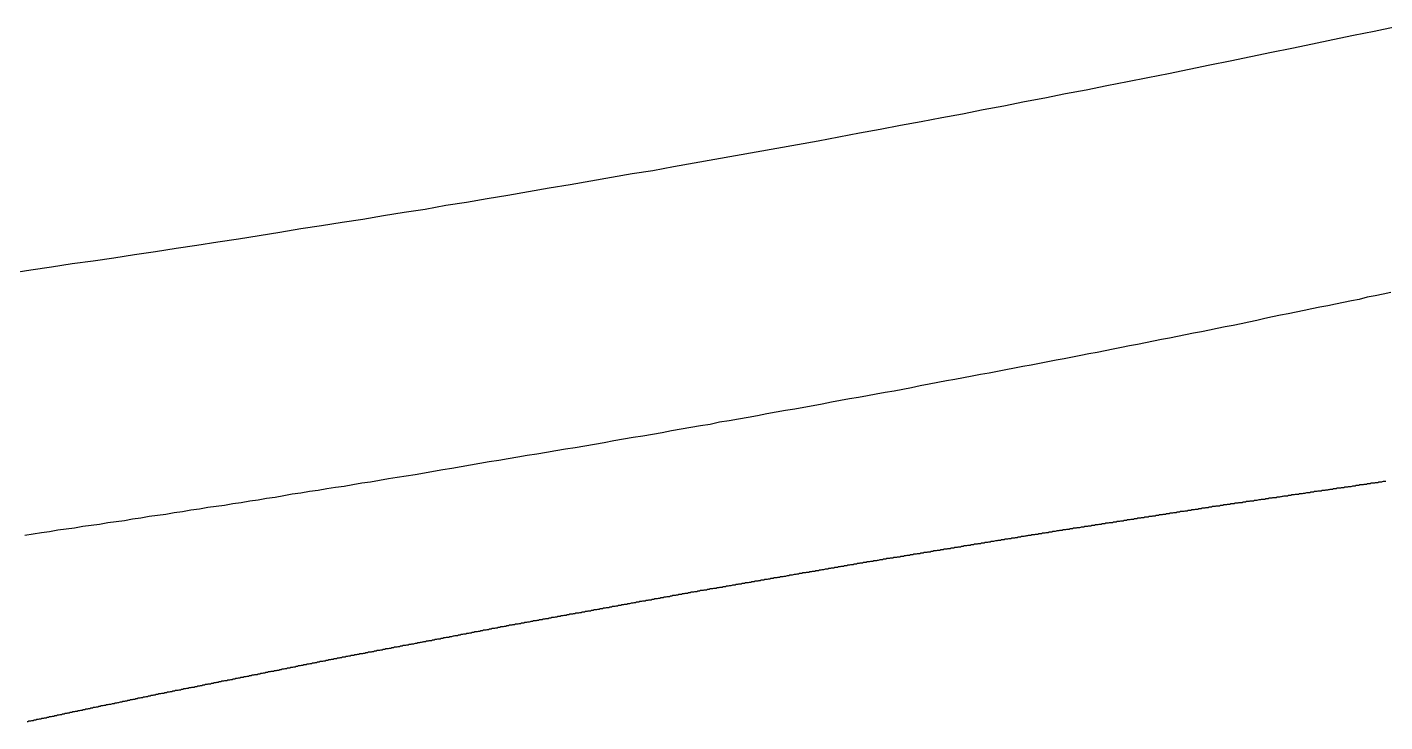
# Model space of a CAD drawing. Header units: millimetres. Extents: x 41 to 1041, y 1148 to 1248.
# Drawn here: x 117.04 to 142.67, y 1194.18 to 1207.3 of the extents above; entities that cross this region are included whole.
import ezdxf

# ---------------------------------------------------------------- set-up
doc = ezdxf.new("R2010")
doc.units = ezdxf.units.MM

msp = doc.modelspace()

# ---------------------------------------------------------------- linework, layer by layer
at = {"color": 3}
for points in [[(142.855, 1207.296, 0), (142.468, 1207.216, 0), (142.08, 1207.136, 0), (141.692, 1207.056, 0), (141.304, 1206.976, 0), (140.917, 1206.896, 0), (140.529, 1206.816, 0), (140.141, 1206.736, 0), (139.752, 1206.656, 0), (139.364, 1206.576, 0), (138.976, 1206.496, 0), (138.587, 1206.416, 0), (138.199, 1206.336, 0), (137.81, 1206.266, 0), (137.422, 1206.186, 0), (137.033, 1206.106, 0), (136.644, 1206.036, 0), (136.255, 1205.956, 0), (135.866, 1205.886, 0), (135.477, 1205.806, 0), (135.088, 1205.736, 0), (134.698, 1205.656, 0), (134.309, 1205.586, 0), (133.92, 1205.506, 0), (133.53, 1205.436, 0), (133.141, 1205.366, 0), (132.751, 1205.296, 0), (132.361, 1205.216, 0), (131.971, 1205.146, 0), (131.582, 1205.076, 0), (131.192, 1205.006, 0), (130.802, 1204.936, 0), (130.411, 1204.866, 0), (130.021, 1204.796, 0), (129.631, 1204.726, 0), (129.241, 1204.656, 0), (128.85, 1204.586, 0), (128.46, 1204.526, 0), (128.069, 1204.456, 0), (127.679, 1204.386, 0), (127.288, 1204.316, 0), (126.897, 1204.256, 0), (126.506, 1204.186, 0), (126.115, 1204.116, 0), (125.724, 1204.056, 0), (125.333, 1203.986, 0), (124.942, 1203.926, 0), (124.551, 1203.856, 0), (124.16, 1203.796, 0), (123.769, 1203.736, 0), (123.377, 1203.666, 0), (122.986, 1203.606, 0), (122.594, 1203.546, 0), (122.203, 1203.486, 0), (121.811, 1203.416, 0), (121.42, 1203.356, 0), (121.028, 1203.296, 0), (120.636, 1203.236, 0), (120.244, 1203.176, 0), (119.852, 1203.116, 0), (119.46, 1203.056, 0), (119.068, 1202.996, 0), (118.676, 1202.936, 0), (118.284, 1202.876, 0), (117.892, 1202.826, 0), (117.5, 1202.766, 0), (117.107, 1202.706, 0), (116.715, 1202.646, 0)], [(142.786, 1202.286, 0), (142.637, 1202.256, 0), (142.487, 1202.226, 0), (142.338, 1202.196, 0), (142.189, 1202.156, 0), (142.04, 1202.126, 0), (141.891, 1202.096, 0), (141.742, 1202.066, 0), (141.593, 1202.036, 0), (141.444, 1202.006, 0), (141.295, 1201.976, 0), (141.147, 1201.946, 0), (140.998, 1201.916, 0), (140.849, 1201.886, 0), (140.7, 1201.856, 0), (140.552, 1201.826, 0), (140.403, 1201.796, 0), (140.254, 1201.756, 0), (140.105, 1201.726, 0), (139.956, 1201.696, 0), (139.807, 1201.666, 0), (139.657, 1201.636, 0), (139.508, 1201.606, 0), (139.358, 1201.576, 0), (139.208, 1201.546, 0), (139.058, 1201.516, 0), (138.908, 1201.486, 0), (138.758, 1201.456, 0), (138.607, 1201.426, 0), (138.456, 1201.396, 0), (138.305, 1201.366, 0), (138.153, 1201.336, 0), (138.001, 1201.306, 0), (137.849, 1201.276, 0), (137.697, 1201.246, 0), (137.544, 1201.216, 0), (137.391, 1201.186, 0), (137.237, 1201.156, 0), (137.083, 1201.126, 0), (136.929, 1201.096, 0), (136.774, 1201.066, 0), (136.619, 1201.036, 0), (136.463, 1201.006, 0), (136.307, 1200.976, 0), (136.15, 1200.946, 0), (135.993, 1200.916, 0), (135.835, 1200.886, 0), (135.677, 1200.856, 0), (135.518, 1200.826, 0), (135.359, 1200.796, 0), (135.199, 1200.766, 0), (135.039, 1200.736, 0), (134.878, 1200.706, 0), (134.717, 1200.676, 0), (134.555, 1200.646, 0), (134.393, 1200.616, 0), (134.229, 1200.586, 0), (134.066, 1200.556, 0), (133.901, 1200.526, 0), (133.736, 1200.486, 0), (133.571, 1200.456, 0), (133.405, 1200.426, 0), (133.238, 1200.396, 0), (133.07, 1200.366, 0), (132.902, 1200.336, 0), (132.733, 1200.306, 0), (132.563, 1200.276, 0), (132.393, 1200.246, 0), (132.222, 1200.216, 0), (132.05, 1200.176, 0), (131.878, 1200.146, 0), (131.704, 1200.116, 0), (131.53, 1200.086, 0), (131.356, 1200.056, 0), (131.18, 1200.026, 0), (131.004, 1199.996, 0), (130.827, 1199.956, 0), (130.649, 1199.926, 0), (130.471, 1199.896, 0), (130.292, 1199.866, 0), (130.112, 1199.836, 0), (129.932, 1199.796, 0), (129.751, 1199.766, 0), (129.57, 1199.736, 0), (129.389, 1199.706, 0), (129.207, 1199.676, 0), (129.026, 1199.636, 0), (128.843, 1199.606, 0), (128.661, 1199.576, 0), (128.479, 1199.546, 0), (128.296, 1199.516, 0), (128.114, 1199.486, 0), (127.932, 1199.446, 0), (127.749, 1199.416, 0), (127.567, 1199.386, 0), (127.385, 1199.356, 0), (127.203, 1199.326, 0), (127.022, 1199.296, 0), (126.841, 1199.266, 0), (126.66, 1199.236, 0), (126.48, 1199.206, 0), (126.3, 1199.176, 0), (126.12, 1199.146, 0), (125.942, 1199.116, 0), (125.764, 1199.086, 0), (125.586, 1199.056, 0), (125.409, 1199.026, 0), (125.234, 1198.996, 0), (125.058, 1198.966, 0), (124.884, 1198.936, 0), (124.711, 1198.906, 0), (124.539, 1198.876, 0), (124.367, 1198.846, 0), (124.196, 1198.816, 0), (124.027, 1198.796, 0), (123.858, 1198.766, 0), (123.689, 1198.736, 0), (123.522, 1198.706, 0), (123.355, 1198.686, 0), (123.189, 1198.656, 0), (123.024, 1198.626, 0), (122.859, 1198.606, 0), (122.695, 1198.576, 0), (122.531, 1198.546, 0), (122.368, 1198.526, 0), (122.206, 1198.496, 0), (122.044, 1198.476, 0), (121.883, 1198.446, 0), (121.722, 1198.416, 0), (121.561, 1198.396, 0), (121.401, 1198.366, 0), (121.241, 1198.346, 0), (121.082, 1198.316, 0), (120.923, 1198.296, 0), (120.764, 1198.266, 0), (120.606, 1198.246, 0), (120.448, 1198.226, 0), (120.29, 1198.196, 0), (120.132, 1198.176, 0), (119.974, 1198.146, 0), (119.817, 1198.126, 0), (119.66, 1198.096, 0), (119.503, 1198.076, 0), (119.345, 1198.056, 0), (119.188, 1198.026, 0), (119.031, 1198.006, 0), (118.874, 1197.976, 0), (118.717, 1197.956, 0), (118.56, 1197.936, 0), (118.404, 1197.906, 0), (118.247, 1197.886, 0), (118.09, 1197.866, 0), (117.933, 1197.836, 0), (117.776, 1197.816, 0), (117.62, 1197.796, 0), (117.463, 1197.766, 0), (117.307, 1197.746, 0), (117.151, 1197.726, 0), (116.994, 1197.696, 0)], [(142.687, 1198.715, 0), (142.67, 1198.715, 0), (142.654, 1198.715, 0), (142.638, 1198.715, 0), (142.621, 1198.714, 0), (142.605, 1198.704, 0), (142.588, 1198.704, 0), (142.572, 1198.704, 0), (142.555, 1198.704, 0), (142.539, 1198.694, 0), (142.522, 1198.694, 0), (142.506, 1198.694, 0), (142.49, 1198.694, 0), (142.473, 1198.683, 0), (142.457, 1198.683, 0), (142.44, 1198.683, 0), (142.424, 1198.683, 0), (142.407, 1198.683, 0), (142.392, 1198.673, 0), (142.375, 1198.673, 0), (142.359, 1198.673, 0), (142.343, 1198.673, 0), (142.326, 1198.662, 0), (142.31, 1198.662, 0), (142.293, 1198.662, 0), (142.277, 1198.662, 0), (142.26, 1198.652, 0), (142.244, 1198.652, 0), (142.227, 1198.652, 0), (142.211, 1198.652, 0), (142.195, 1198.652, 0), (142.178, 1198.641, 0), (142.162, 1198.641, 0), (142.145, 1198.641, 0), (142.129, 1198.641, 0), (142.112, 1198.631, 0), (142.096, 1198.631, 0), (142.079, 1198.631, 0), (142.063, 1198.631, 0), (142.047, 1198.621, 0), (142.03, 1198.62, 0), (142.014, 1198.62, 0), (141.997, 1198.62, 0), (141.981, 1198.62, 0), (141.964, 1198.61, 0), (141.948, 1198.61, 0), (141.931, 1198.61, 0), (141.915, 1198.61, 0), (141.899, 1198.6, 0), (141.882, 1198.599, 0), (141.866, 1198.599, 0), (141.849, 1198.599, 0), (141.833, 1198.589, 0), (141.816, 1198.589, 0), (141.8, 1198.589, 0), (141.783, 1198.589, 0), (141.767, 1198.589, 0), (141.751, 1198.579, 0), (141.734, 1198.578, 0), (141.718, 1198.578, 0), (141.701, 1198.578, 0), (141.685, 1198.568, 0), (141.668, 1198.568, 0), (141.652, 1198.568, 0), (141.635, 1198.568, 0), (141.619, 1198.558, 0), (141.603, 1198.558, 0), (141.586, 1198.557, 0), (141.57, 1198.557, 0), (141.553, 1198.557, 0), (141.537, 1198.547, 0), (141.52, 1198.547, 0), (141.504, 1198.547, 0), (141.487, 1198.547, 0), (141.471, 1198.537, 0), (141.455, 1198.537, 0), (141.438, 1198.536, 0), (141.422, 1198.536, 0), (141.405, 1198.536, 0), (141.389, 1198.526, 0), (141.372, 1198.526, 0), (141.356, 1198.526, 0), (141.339, 1198.526, 0), (141.324, 1198.516, 0), (141.308, 1198.516, 0), (141.291, 1198.515, 0), (141.275, 1198.515, 0), (141.258, 1198.505, 0), (141.242, 1198.505, 0), (141.225, 1198.505, 0), (141.209, 1198.505, 0), (141.192, 1198.505, 0), (141.176, 1198.495, 0), (141.16, 1198.494, 0), (141.143, 1198.494, 0), (141.127, 1198.494, 0), (141.11, 1198.484, 0), (141.094, 1198.484, 0), (141.077, 1198.484, 0), (141.061, 1198.484, 0), (141.044, 1198.474, 0), (141.028, 1198.474, 0), (141.012, 1198.473, 0), (140.995, 1198.473, 0), (140.979, 1198.473, 0), (140.962, 1198.463, 0), (140.946, 1198.463, 0), (140.929, 1198.463, 0), (140.913, 1198.463, 0), (140.896, 1198.453, 0), (140.88, 1198.453, 0), (140.864, 1198.452, 0), (140.847, 1198.452, 0), (140.831, 1198.442, 0), (140.814, 1198.442, 0), (140.798, 1198.442, 0), (140.781, 1198.442, 0), (140.765, 1198.442, 0), (140.748, 1198.432, 0), (140.732, 1198.432, 0), (140.716, 1198.431, 0), (140.699, 1198.431, 0), (140.683, 1198.421, 0), (140.666, 1198.421, 0), (140.65, 1198.421, 0), (140.633, 1198.421, 0), (140.617, 1198.411, 0), (140.6, 1198.411, 0), (140.584, 1198.411, 0), (140.568, 1198.41, 0), (140.551, 1198.41, 0), (140.535, 1198.4, 0), (140.518, 1198.4, 0), (140.502, 1198.4, 0), (140.485, 1198.4, 0), (140.469, 1198.39, 0), (140.452, 1198.39, 0), (140.436, 1198.39, 0), (140.42, 1198.389, 0), (140.403, 1198.379, 0), (140.387, 1198.379, 0), (140.37, 1198.379, 0), (140.354, 1198.379, 0), (140.337, 1198.379, 0), (140.322, 1198.369, 0), (140.305, 1198.369, 0), (140.289, 1198.369, 0), (140.273, 1198.368, 0), (140.256, 1198.358, 0), (140.24, 1198.358, 0), (140.223, 1198.358, 0), (140.207, 1198.358, 0), (140.19, 1198.348, 0), (140.174, 1198.348, 0), (140.157, 1198.348, 0), (140.141, 1198.348, 0), (140.125, 1198.347, 0), (140.108, 1198.337, 0), (140.092, 1198.337, 0), (140.075, 1198.337, 0), (140.059, 1198.337, 0), (140.042, 1198.327, 0), (140.026, 1198.327, 0), (140.009, 1198.327, 0), (139.993, 1198.327, 0), (139.977, 1198.316, 0), (139.96, 1198.316, 0), (139.944, 1198.316, 0), (139.927, 1198.316, 0), (139.911, 1198.316, 0), (139.894, 1198.306, 0), (139.878, 1198.306, 0), (139.861, 1198.306, 0), (139.845, 1198.306, 0), (139.829, 1198.295, 0), (139.812, 1198.295, 0), (139.796, 1198.295, 0), (139.779, 1198.295, 0), (139.763, 1198.295, 0), (139.746, 1198.285, 0), (139.73, 1198.285, 0), (139.713, 1198.285, 0), (139.697, 1198.285, 0), (139.681, 1198.274, 0), (139.664, 1198.274, 0), (139.648, 1198.274, 0), (139.631, 1198.274, 0), (139.615, 1198.264, 0), (139.598, 1198.264, 0), (139.582, 1198.264, 0), (139.565, 1198.264, 0), (139.549, 1198.253, 0), (139.533, 1198.253, 0), (139.516, 1198.253, 0), (139.5, 1198.253, 0), (139.483, 1198.253, 0), (139.467, 1198.243, 0), (139.451, 1198.243, 0), (139.434, 1198.243, 0), (139.418, 1198.243, 0), (139.401, 1198.232, 0), (139.385, 1198.232, 0), (139.368, 1198.232, 0), (139.352, 1198.232, 0), (139.337, 1198.222, 0), (139.32, 1198.222, 0), (139.304, 1198.222, 0), (139.287, 1198.222, 0), (139.271, 1198.212, 0), (139.254, 1198.211, 0), (139.238, 1198.211, 0), (139.222, 1198.211, 0), (139.205, 1198.201, 0), (139.189, 1198.201, 0), (139.172, 1198.201, 0), (139.156, 1198.201, 0), (139.139, 1198.191, 0), (139.123, 1198.191, 0), (139.107, 1198.19, 0), (139.09, 1198.19, 0), (139.074, 1198.18, 0), (139.057, 1198.18, 0), (139.041, 1198.18, 0), (139.024, 1198.18, 0), (139.008, 1198.17, 0), (138.992, 1198.17, 0), (138.975, 1198.17, 0), (138.959, 1198.169, 0), (138.942, 1198.159, 0), (138.926, 1198.159, 0), (138.91, 1198.159, 0), (138.893, 1198.159, 0), (138.877, 1198.149, 0), (138.86, 1198.149, 0), (138.844, 1198.149, 0), (138.827, 1198.149, 0), (138.811, 1198.148, 0), (138.795, 1198.138, 0), (138.778, 1198.138, 0), (138.762, 1198.138, 0), (138.745, 1198.138, 0), (138.729, 1198.128, 0), (138.712, 1198.128, 0), (138.696, 1198.128, 0), (138.68, 1198.128, 0), (138.663, 1198.117, 0), (138.647, 1198.117, 0), (138.63, 1198.117, 0), (138.614, 1198.117, 0), (138.597, 1198.107, 0), (138.581, 1198.107, 0), (138.565, 1198.107, 0), (138.548, 1198.107, 0), (138.532, 1198.097, 0), (138.515, 1198.096, 0), (138.499, 1198.096, 0), (138.482, 1198.096, 0), (138.466, 1198.086, 0), (138.45, 1198.086, 0), (138.433, 1198.086, 0), (138.417, 1198.086, 0), (138.4, 1198.076, 0), (138.384, 1198.076, 0), (138.368, 1198.075, 0), (138.351, 1198.075, 0), (138.336, 1198.065, 0), (138.319, 1198.065, 0), (138.303, 1198.065, 0), (138.286, 1198.065, 0), (138.27, 1198.055, 0), (138.254, 1198.055, 0), (138.237, 1198.055, 0), (138.221, 1198.054, 0), (138.204, 1198.044, 0), (138.188, 1198.044, 0), (138.171, 1198.044, 0), (138.155, 1198.044, 0), (138.139, 1198.044, 0), (138.122, 1198.034, 0), (138.106, 1198.034, 0), (138.089, 1198.034, 0), (138.073, 1198.033, 0), (138.056, 1198.023, 0), (138.04, 1198.023, 0), (138.024, 1198.023, 0), (138.007, 1198.023, 0), (137.991, 1198.013, 0), (137.974, 1198.013, 0), (137.958, 1198.013, 0), (137.941, 1198.012, 0), (137.925, 1198.002, 0), (137.909, 1198.002, 0), (137.892, 1198.002, 0), (137.876, 1198.002, 0), (137.859, 1197.992, 0), (137.843, 1197.992, 0), (137.827, 1197.992, 0), (137.81, 1197.992, 0), (137.794, 1197.981, 0), (137.777, 1197.981, 0), (137.761, 1197.981, 0), (137.744, 1197.981, 0), (137.728, 1197.971, 0), (137.712, 1197.971, 0), (137.695, 1197.971, 0), (137.679, 1197.971, 0), (137.662, 1197.961, 0), (137.646, 1197.96, 0), (137.629, 1197.96, 0), (137.613, 1197.96, 0), (137.597, 1197.95, 0), (137.58, 1197.95, 0), (137.564, 1197.95, 0), (137.547, 1197.95, 0), (137.531, 1197.94, 0), (137.514, 1197.94, 0), (137.498, 1197.939, 0), (137.482, 1197.939, 0), (137.465, 1197.939, 0), (137.449, 1197.929, 0), (137.432, 1197.929, 0), (137.416, 1197.929, 0), (137.399, 1197.929, 0), (137.384, 1197.919, 0), (137.368, 1197.919, 0), (137.351, 1197.918, 0), (137.335, 1197.918, 0), (137.318, 1197.908, 0), (137.302, 1197.908, 0), (137.286, 1197.908, 0), (137.269, 1197.908, 0), (137.253, 1197.898, 0), (137.236, 1197.898, 0), (137.22, 1197.898, 0), (137.203, 1197.897, 0), (137.187, 1197.887, 0), (137.171, 1197.887, 0), (137.154, 1197.887, 0), (137.138, 1197.887, 0), (137.121, 1197.877, 0), (137.105, 1197.877, 0), (137.088, 1197.877, 0), (137.072, 1197.877, 0), (137.056, 1197.866, 0), (137.039, 1197.866, 0), (137.023, 1197.866, 0), (137.006, 1197.866, 0), (136.99, 1197.856, 0), (136.973, 1197.856, 0), (136.957, 1197.856, 0), (136.941, 1197.856, 0), (136.924, 1197.846, 0), (136.908, 1197.845, 0), (136.891, 1197.845, 0), (136.875, 1197.845, 0), (136.858, 1197.845, 0), (136.842, 1197.835, 0), (136.826, 1197.835, 0), (136.809, 1197.835, 0), (136.793, 1197.835, 0), (136.776, 1197.825, 0), (136.76, 1197.824, 0), (136.744, 1197.824, 0), (136.727, 1197.824, 0), (136.711, 1197.814, 0), (136.694, 1197.814, 0), (136.678, 1197.814, 0), (136.661, 1197.814, 0), (136.645, 1197.804, 0), (136.629, 1197.804, 0), (136.612, 1197.803, 0), (136.596, 1197.803, 0), (136.579, 1197.793, 0), (136.563, 1197.793, 0), (136.546, 1197.793, 0), (136.53, 1197.793, 0), (136.514, 1197.783, 0), (136.497, 1197.783, 0), (136.481, 1197.783, 0), (136.464, 1197.782, 0), (136.449, 1197.772, 0), (136.432, 1197.772, 0), (136.416, 1197.772, 0), (136.4, 1197.772, 0), (136.383, 1197.762, 0), (136.367, 1197.762, 0), (136.35, 1197.762, 0), (136.334, 1197.762, 0), (136.317, 1197.751, 0), (136.301, 1197.751, 0), (136.285, 1197.751, 0), (136.268, 1197.751, 0), (136.252, 1197.741, 0), (136.235, 1197.741, 0), (136.219, 1197.741, 0), (136.203, 1197.741, 0), (136.186, 1197.731, 0), (136.17, 1197.73, 0), (136.153, 1197.73, 0), (136.137, 1197.73, 0), (136.121, 1197.72, 0), (136.104, 1197.72, 0), (136.088, 1197.72, 0), (136.071, 1197.72, 0), (136.055, 1197.71, 0), (136.039, 1197.709, 0), (136.022, 1197.709, 0), (136.006, 1197.709, 0), (135.989, 1197.699, 0), (135.973, 1197.699, 0), (135.956, 1197.699, 0), (135.94, 1197.699, 0), (135.924, 1197.689, 0), (135.907, 1197.689, 0), (135.891, 1197.688, 0), (135.874, 1197.688, 0), (135.858, 1197.678, 0), (135.842, 1197.678, 0), (135.825, 1197.678, 0), (135.809, 1197.678, 0), (135.792, 1197.668, 0), (135.776, 1197.668, 0), (135.76, 1197.668, 0), (135.743, 1197.667, 0), (135.727, 1197.657, 0), (135.71, 1197.657, 0), (135.694, 1197.657, 0), (135.678, 1197.647, 0), (135.661, 1197.647, 0), (135.645, 1197.647, 0), (135.628, 1197.647, 0), (135.612, 1197.637, 0), (135.596, 1197.636, 0), (135.579, 1197.636, 0), (135.563, 1197.636, 0), (135.546, 1197.626, 0), (135.53, 1197.626, 0), (135.514, 1197.626, 0), (135.497, 1197.626, 0), (135.482, 1197.616, 0), (135.465, 1197.616, 0), (135.449, 1197.615, 0), (135.433, 1197.615, 0), (135.416, 1197.605, 0), (135.4, 1197.605, 0), (135.383, 1197.605, 0), (135.367, 1197.605, 0), (135.351, 1197.595, 0), (135.334, 1197.595, 0), (135.318, 1197.595, 0), (135.301, 1197.594, 0), (135.285, 1197.584, 0), (135.269, 1197.584, 0), (135.252, 1197.584, 0), (135.236, 1197.584, 0), (135.219, 1197.574, 0), (135.203, 1197.574, 0), (135.187, 1197.574, 0), (135.17, 1197.564, 0), (135.154, 1197.563, 0), (135.137, 1197.563, 0), (135.121, 1197.563, 0), (135.105, 1197.553, 0), (135.088, 1197.553, 0), (135.072, 1197.553, 0), (135.055, 1197.553, 0), (135.039, 1197.543, 0), (135.023, 1197.543, 0), (135.006, 1197.542, 0), (134.99, 1197.542, 0), (134.973, 1197.532, 0), (134.957, 1197.532, 0), (134.941, 1197.532, 0), (134.924, 1197.532, 0), (134.908, 1197.522, 0), (134.891, 1197.522, 0), (134.875, 1197.522, 0), (134.858, 1197.521, 0), (134.842, 1197.511, 0), (134.826, 1197.511, 0), (134.809, 1197.511, 0), (134.793, 1197.511, 0), (134.776, 1197.501, 0), (134.76, 1197.501, 0), (134.744, 1197.501, 0), (134.727, 1197.501, 0), (134.711, 1197.49, 0), (134.694, 1197.49, 0), (134.678, 1197.49, 0), (134.662, 1197.48, 0), (134.645, 1197.48, 0), (134.629, 1197.48, 0), (134.612, 1197.48, 0), (134.597, 1197.47, 0), (134.581, 1197.47, 0), (134.564, 1197.469, 0), (134.548, 1197.469, 0), (134.531, 1197.459, 0), (134.515, 1197.459, 0), (134.499, 1197.459, 0), (134.482, 1197.459, 0), (134.466, 1197.449, 0), (134.449, 1197.449, 0), (134.433, 1197.449, 0), (134.417, 1197.448, 0), (134.4, 1197.438, 0), (134.384, 1197.438, 0), (134.367, 1197.438, 0), (134.351, 1197.438, 0), (134.335, 1197.428, 0), (134.318, 1197.428, 0), (134.302, 1197.428, 0), (134.285, 1197.428, 0), (134.269, 1197.417, 0), (134.253, 1197.417, 0), (134.236, 1197.417, 0), (134.22, 1197.417, 0), (134.203, 1197.407, 0), (134.187, 1197.407, 0), (134.171, 1197.407, 0), (134.154, 1197.407, 0), (134.138, 1197.397, 0), (134.121, 1197.396, 0), (134.105, 1197.396, 0), (134.089, 1197.386, 0), (134.072, 1197.386, 0), (134.056, 1197.386, 0), (134.039, 1197.386, 0), (134.023, 1197.376, 0), (134.007, 1197.376, 0), (133.99, 1197.375, 0), (133.974, 1197.375, 0), (133.957, 1197.365, 0), (133.941, 1197.365, 0), (133.925, 1197.365, 0), (133.908, 1197.365, 0), (133.892, 1197.355, 0), (133.875, 1197.355, 0), (133.859, 1197.355, 0), (133.843, 1197.354, 0), (133.826, 1197.344, 0), (133.81, 1197.344, 0), (133.793, 1197.344, 0), (133.777, 1197.344, 0), (133.76, 1197.334, 0), (133.744, 1197.334, 0), (133.728, 1197.334, 0), (133.711, 1197.334, 0), (133.696, 1197.323, 0), (133.679, 1197.323, 0), (133.663, 1197.323, 0), (133.647, 1197.323, 0), (133.63, 1197.313, 0), (133.614, 1197.313, 0), (133.597, 1197.313, 0), (133.581, 1197.303, 0), (133.565, 1197.303, 0), (133.548, 1197.302, 0), (133.532, 1197.302, 0), (133.515, 1197.292, 0), (133.499, 1197.292, 0), (133.483, 1197.292, 0), (133.466, 1197.292, 0), (133.45, 1197.282, 0), (133.433, 1197.282, 0), (133.417, 1197.282, 0), (133.401, 1197.281, 0), (133.384, 1197.271, 0), (133.368, 1197.271, 0), (133.351, 1197.271, 0), (133.335, 1197.271, 0), (133.319, 1197.261, 0), (133.302, 1197.261, 0), (133.286, 1197.261, 0), (133.269, 1197.261, 0), (133.253, 1197.25, 0), (133.237, 1197.25, 0), (133.22, 1197.25, 0), (133.204, 1197.25, 0), (133.187, 1197.24, 0), (133.171, 1197.24, 0), (133.155, 1197.24, 0), (133.138, 1197.24, 0), (133.122, 1197.23, 0), (133.105, 1197.229, 0), (133.089, 1197.229, 0), (133.073, 1197.219, 0), (133.056, 1197.219, 0), (133.04, 1197.219, 0), (133.023, 1197.219, 0), (133.007, 1197.209, 0), (132.991, 1197.209, 0), (132.974, 1197.209, 0), (132.958, 1197.208, 0), (132.941, 1197.198, 0), (132.925, 1197.198, 0), (132.909, 1197.198, 0), (132.892, 1197.198, 0), (132.876, 1197.188, 0), (132.859, 1197.188, 0), (132.843, 1197.188, 0), (132.827, 1197.188, 0), (132.81, 1197.177, 0), (132.794, 1197.177, 0), (132.777, 1197.177, 0), (132.761, 1197.177, 0), (132.746, 1197.167, 0), (132.729, 1197.167, 0), (132.713, 1197.167, 0), (132.697, 1197.157, 0), (132.68, 1197.157, 0), (132.664, 1197.156, 0), (132.647, 1197.156, 0), (132.631, 1197.146, 0), (132.615, 1197.146, 0), (132.598, 1197.146, 0), (132.582, 1197.146, 0), (132.565, 1197.136, 0), (132.549, 1197.136, 0), (132.533, 1197.136, 0), (132.516, 1197.125, 0), (132.5, 1197.125, 0), (132.484, 1197.125, 0), (132.467, 1197.125, 0), (132.451, 1197.115, 0), (132.434, 1197.115, 0), (132.418, 1197.115, 0), (132.402, 1197.115, 0), (132.385, 1197.105, 0), (132.369, 1197.104, 0), (132.353, 1197.104, 0), (132.336, 1197.094, 0), (132.32, 1197.094, 0), (132.303, 1197.094, 0), (132.287, 1197.094, 0), (132.271, 1197.084, 0), (132.254, 1197.084, 0), (132.238, 1197.084, 0), (132.221, 1197.083, 0), (132.205, 1197.073, 0), (132.189, 1197.073, 0), (132.172, 1197.073, 0), (132.156, 1197.063, 0), (132.14, 1197.063, 0), (132.123, 1197.063, 0), (132.107, 1197.063, 0), (132.09, 1197.053, 0), (132.074, 1197.052, 0), (132.058, 1197.052, 0), (132.041, 1197.052, 0), (132.025, 1197.042, 0), (132.009, 1197.042, 0), (131.992, 1197.042, 0), (131.976, 1197.032, 0), (131.959, 1197.032, 0), (131.943, 1197.032, 0), (131.927, 1197.031, 0), (131.911, 1197.021, 0), (131.895, 1197.021, 0), (131.879, 1197.021, 0), (131.862, 1197.021, 0), (131.846, 1197.011, 0), (131.829, 1197.011, 0), (131.813, 1197.011, 0), (131.797, 1197.001, 0), (131.78, 1197, 0), (131.764, 1197, 0), (131.747, 1197, 0), (131.731, 1196.99, 0), (131.715, 1196.99, 0), (131.698, 1196.99, 0), (131.682, 1196.99, 0), (131.666, 1196.98, 0), (131.649, 1196.979, 0), (131.633, 1196.979, 0), (131.616, 1196.979, 0), (131.6, 1196.969, 0), (131.584, 1196.969, 0), (131.567, 1196.969, 0), (131.551, 1196.959, 0), (131.535, 1196.959, 0), (131.518, 1196.959, 0), (131.502, 1196.958, 0), (131.485, 1196.948, 0), (131.469, 1196.948, 0), (131.453, 1196.948, 0), (131.436, 1196.948, 0), (131.42, 1196.938, 0), (131.403, 1196.938, 0), (131.387, 1196.938, 0), (131.371, 1196.928, 0), (131.354, 1196.927, 0), (131.338, 1196.927, 0), (131.322, 1196.927, 0), (131.305, 1196.917, 0), (131.289, 1196.917, 0), (131.272, 1196.917, 0), (131.256, 1196.917, 0), (131.24, 1196.907, 0), (131.223, 1196.907, 0), (131.207, 1196.906, 0), (131.191, 1196.896, 0), (131.174, 1196.896, 0), (131.158, 1196.896, 0), (131.141, 1196.896, 0), (131.125, 1196.886, 0), (131.109, 1196.886, 0), (131.092, 1196.886, 0), (131.076, 1196.886, 0), (131.06, 1196.875, 0), (131.044, 1196.875, 0), (131.028, 1196.875, 0), (131.011, 1196.865, 0), (130.995, 1196.865, 0), (130.979, 1196.865, 0), (130.962, 1196.865, 0), (130.946, 1196.855, 0), (130.929, 1196.855, 0), (130.913, 1196.854, 0), (130.897, 1196.854, 0), (130.88, 1196.844, 0), (130.864, 1196.844, 0), (130.848, 1196.844, 0), (130.831, 1196.834, 0), (130.815, 1196.834, 0), (130.798, 1196.834, 0), (130.782, 1196.834, 0), (130.766, 1196.823, 0), (130.749, 1196.823, 0), (130.733, 1196.823, 0), (130.716, 1196.823, 0), (130.7, 1196.813, 0), (130.684, 1196.813, 0), (130.667, 1196.813, 0), (130.651, 1196.803, 0), (130.635, 1196.803, 0), (130.618, 1196.802, 0), (130.602, 1196.802, 0), (130.585, 1196.792, 0), (130.569, 1196.792, 0), (130.553, 1196.792, 0), (130.536, 1196.792, 0), (130.52, 1196.782, 0), (130.504, 1196.782, 0), (130.487, 1196.782, 0), (130.471, 1196.781, 0), (130.454, 1196.771, 0), (130.438, 1196.771, 0), (130.422, 1196.771, 0), (130.405, 1196.761, 0), (130.389, 1196.761, 0), (130.372, 1196.761, 0), (130.356, 1196.761, 0), (130.34, 1196.751, 0), (130.323, 1196.75, 0), (130.307, 1196.75, 0), (130.291, 1196.75, 0), (130.274, 1196.74, 0), (130.258, 1196.74, 0), (130.241, 1196.74, 0), (130.225, 1196.73, 0), (130.209, 1196.73, 0), (130.192, 1196.73, 0), (130.176, 1196.729, 0), (130.161, 1196.719, 0), (130.144, 1196.719, 0), (130.128, 1196.719, 0), (130.111, 1196.719, 0), (130.095, 1196.709, 0), (130.079, 1196.709, 0), (130.062, 1196.709, 0), (130.046, 1196.699, 0), (130.029, 1196.698, 0), (130.013, 1196.698, 0), (129.997, 1196.698, 0), (129.98, 1196.688, 0), (129.964, 1196.688, 0), (129.948, 1196.688, 0), (129.931, 1196.688, 0), (129.915, 1196.678, 0), (129.898, 1196.678, 0), (129.882, 1196.677, 0), (129.866, 1196.667, 0), (129.849, 1196.667, 0), (129.833, 1196.667, 0), (129.817, 1196.667, 0), (129.8, 1196.657, 0), (129.784, 1196.657, 0), (129.767, 1196.657, 0), (129.751, 1196.657, 0), (129.735, 1196.646, 0), (129.718, 1196.646, 0), (129.702, 1196.646, 0), (129.685, 1196.636, 0), (129.669, 1196.636, 0), (129.653, 1196.636, 0), (129.636, 1196.636, 0), (129.62, 1196.626, 0), (129.604, 1196.626, 0), (129.587, 1196.625, 0), (129.571, 1196.625, 0), (129.554, 1196.615, 0), (129.538, 1196.615, 0), (129.522, 1196.615, 0), (129.505, 1196.605, 0), (129.489, 1196.605, 0), (129.473, 1196.605, 0), (129.456, 1196.605, 0), (129.44, 1196.594, 0), (129.424, 1196.594, 0), (129.407, 1196.594, 0), (129.391, 1196.584, 0), (129.374, 1196.584, 0), (129.358, 1196.584, 0), (129.342, 1196.584, 0), (129.326, 1196.574, 0), (129.31, 1196.574, 0), (129.294, 1196.573, 0), (129.277, 1196.563, 0), (129.261, 1196.563, 0), (129.245, 1196.563, 0), (129.228, 1196.563, 0), (129.212, 1196.553, 0), (129.196, 1196.553, 0), (129.179, 1196.553, 0), (129.163, 1196.542, 0), (129.146, 1196.542, 0), (129.13, 1196.542, 0), (129.114, 1196.542, 0), (129.097, 1196.532, 0), (129.081, 1196.532, 0), (129.065, 1196.532, 0), (129.048, 1196.522, 0), (129.032, 1196.522, 0), (129.016, 1196.521, 0), (128.999, 1196.521, 0), (128.983, 1196.511, 0), (128.967, 1196.511, 0), (128.95, 1196.511, 0), (128.934, 1196.501, 0), (128.917, 1196.501, 0), (128.901, 1196.501, 0), (128.885, 1196.501, 0), (128.868, 1196.49, 0), (128.852, 1196.49, 0), (128.836, 1196.49, 0), (128.819, 1196.48, 0), (128.803, 1196.48, 0), (128.787, 1196.48, 0), (128.77, 1196.48, 0), (128.754, 1196.47, 0), (128.738, 1196.47, 0), (128.721, 1196.469, 0), (128.705, 1196.459, 0), (128.688, 1196.459, 0), (128.672, 1196.459, 0), (128.656, 1196.459, 0), (128.639, 1196.449, 0), (128.623, 1196.449, 0), (128.607, 1196.449, 0), (128.59, 1196.439, 0), (128.574, 1196.438, 0), (128.558, 1196.438, 0), (128.541, 1196.438, 0), (128.526, 1196.428, 0), (128.51, 1196.428, 0), (128.493, 1196.428, 0), (128.477, 1196.418, 0), (128.461, 1196.418, 0), (128.444, 1196.418, 0), (128.428, 1196.417, 0), (128.411, 1196.407, 0), (128.395, 1196.407, 0), (128.379, 1196.407, 0), (128.362, 1196.397, 0), (128.346, 1196.397, 0), (128.33, 1196.397, 0), (128.313, 1196.397, 0), (128.297, 1196.387, 0), (128.281, 1196.386, 0), (128.264, 1196.386, 0), (128.248, 1196.376, 0), (128.232, 1196.376, 0), (128.215, 1196.376, 0), (128.199, 1196.376, 0), (128.182, 1196.366, 0), (128.166, 1196.366, 0), (128.15, 1196.366, 0), (128.133, 1196.355, 0), (128.117, 1196.355, 0), (128.101, 1196.355, 0), (128.084, 1196.355, 0), (128.068, 1196.345, 0), (128.052, 1196.345, 0), (128.035, 1196.345, 0), (128.019, 1196.335, 0), (128.003, 1196.335, 0), (127.986, 1196.334, 0), (127.97, 1196.334, 0), (127.953, 1196.324, 0), (127.937, 1196.324, 0), (127.921, 1196.324, 0), (127.904, 1196.314, 0), (127.888, 1196.314, 0), (127.872, 1196.314, 0), (127.855, 1196.314, 0), (127.839, 1196.303, 0), (127.823, 1196.303, 0), (127.806, 1196.303, 0), (127.79, 1196.293, 0), (127.774, 1196.293, 0), (127.757, 1196.293, 0), (127.741, 1196.293, 0), (127.724, 1196.283, 0), (127.708, 1196.283, 0), (127.692, 1196.282, 0), (127.676, 1196.272, 0), (127.66, 1196.272, 0), (127.644, 1196.272, 0), (127.627, 1196.272, 0), (127.611, 1196.262, 0), (127.595, 1196.262, 0), (127.578, 1196.262, 0), (127.562, 1196.252, 0), (127.546, 1196.251, 0), (127.529, 1196.251, 0), (127.513, 1196.251, 0), (127.497, 1196.241, 0), (127.48, 1196.241, 0), (127.464, 1196.241, 0), (127.447, 1196.231, 0), (127.431, 1196.231, 0), (127.415, 1196.231, 0), (127.398, 1196.23, 0), (127.382, 1196.22, 0), (127.366, 1196.22, 0), (127.349, 1196.22, 0), (127.333, 1196.21, 0), (127.317, 1196.21, 0), (127.3, 1196.21, 0), (127.284, 1196.21, 0), (127.268, 1196.2, 0), (127.251, 1196.199, 0), (127.235, 1196.199, 0), (127.218, 1196.189, 0), (127.202, 1196.189, 0), (127.186, 1196.189, 0), (127.169, 1196.189, 0), (127.153, 1196.179, 0), (127.137, 1196.179, 0), (127.12, 1196.179, 0), (127.104, 1196.168, 0), (127.088, 1196.168, 0), (127.071, 1196.168, 0), (127.055, 1196.168, 0), (127.039, 1196.158, 0), (127.022, 1196.158, 0), (127.006, 1196.158, 0), (126.989, 1196.148, 0), (126.973, 1196.148, 0), (126.957, 1196.147, 0), (126.94, 1196.147, 0), (126.924, 1196.137, 0), (126.908, 1196.137, 0), (126.891, 1196.137, 0), (126.876, 1196.127, 0), (126.86, 1196.127, 0), (126.843, 1196.127, 0), (126.827, 1196.127, 0), (126.811, 1196.116, 0), (126.794, 1196.116, 0), (126.778, 1196.116, 0), (126.761, 1196.106, 0), (126.745, 1196.106, 0), (126.729, 1196.106, 0), (126.712, 1196.106, 0), (126.696, 1196.096, 0), (126.68, 1196.096, 0), (126.663, 1196.095, 0), (126.647, 1196.085, 0), (126.631, 1196.085, 0), (126.614, 1196.085, 0), (126.598, 1196.085, 0), (126.582, 1196.075, 0), (126.565, 1196.075, 0), (126.549, 1196.075, 0), (126.533, 1196.065, 0), (126.516, 1196.064, 0), (126.5, 1196.064, 0), (126.483, 1196.064, 0), (126.467, 1196.054, 0), (126.451, 1196.054, 0), (126.434, 1196.054, 0), (126.418, 1196.044, 0), (126.402, 1196.044, 0), (126.385, 1196.044, 0), (126.369, 1196.043, 0), (126.353, 1196.033, 0), (126.336, 1196.033, 0), (126.32, 1196.033, 0), (126.304, 1196.023, 0), (126.287, 1196.023, 0), (126.271, 1196.023, 0), (126.254, 1196.023, 0), (126.238, 1196.013, 0), (126.222, 1196.012, 0), (126.205, 1196.012, 0), (126.189, 1196.002, 0), (126.173, 1196.002, 0), (126.156, 1196.002, 0), (126.14, 1196.002, 0), (126.124, 1195.992, 0), (126.107, 1195.992, 0), (126.091, 1195.992, 0), (126.076, 1195.981, 0), (126.059, 1195.981, 0), (126.043, 1195.981, 0), (126.027, 1195.971, 0), (126.01, 1195.971, 0), (125.994, 1195.971, 0), (125.978, 1195.971, 0), (125.961, 1195.961, 0), (125.945, 1195.961, 0), (125.929, 1195.96, 0), (125.912, 1195.95, 0), (125.896, 1195.95, 0), (125.88, 1195.95, 0), (125.863, 1195.94, 0), (125.847, 1195.94, 0), (125.831, 1195.94, 0), (125.814, 1195.94, 0), (125.798, 1195.929, 0), (125.782, 1195.929, 0), (125.765, 1195.929, 0), (125.749, 1195.919, 0), (125.733, 1195.919, 0), (125.716, 1195.919, 0), (125.7, 1195.909, 0), (125.684, 1195.909, 0), (125.667, 1195.909, 0), (125.651, 1195.908, 0), (125.635, 1195.898, 0), (125.618, 1195.898, 0), (125.602, 1195.898, 0), (125.586, 1195.888, 0), (125.569, 1195.888, 0), (125.553, 1195.888, 0), (125.537, 1195.878, 0), (125.52, 1195.878, 0), (125.504, 1195.877, 0), (125.488, 1195.877, 0), (125.471, 1195.867, 0), (125.455, 1195.867, 0), (125.439, 1195.867, 0), (125.422, 1195.857, 0), (125.406, 1195.857, 0), (125.39, 1195.857, 0), (125.373, 1195.847, 0), (125.357, 1195.846, 0), (125.341, 1195.846, 0), (125.324, 1195.836, 0), (125.308, 1195.836, 0), (125.292, 1195.836, 0), (125.276, 1195.836, 0), (125.26, 1195.826, 0), (125.244, 1195.826, 0), (125.228, 1195.826, 0), (125.211, 1195.815, 0), (125.195, 1195.815, 0), (125.179, 1195.815, 0), (125.162, 1195.805, 0), (125.146, 1195.805, 0), (125.13, 1195.805, 0), (125.113, 1195.805, 0), (125.097, 1195.795, 0), (125.081, 1195.795, 0), (125.064, 1195.794, 0), (125.048, 1195.784, 0), (125.032, 1195.784, 0), (125.015, 1195.784, 0), (124.999, 1195.774, 0), (124.983, 1195.774, 0), (124.966, 1195.774, 0), (124.95, 1195.774, 0), (124.934, 1195.764, 0), (124.917, 1195.763, 0), (124.901, 1195.763, 0), (124.885, 1195.753, 0), (124.868, 1195.753, 0), (124.852, 1195.753, 0), (124.836, 1195.743, 0), (124.819, 1195.743, 0), (124.803, 1195.743, 0), (124.787, 1195.743, 0), (124.77, 1195.732, 0), (124.754, 1195.732, 0), (124.738, 1195.732, 0), (124.721, 1195.722, 0), (124.705, 1195.722, 0), (124.689, 1195.722, 0), (124.672, 1195.712, 0), (124.656, 1195.712, 0), (124.64, 1195.712, 0), (124.623, 1195.711, 0), (124.607, 1195.701, 0), (124.591, 1195.701, 0), (124.574, 1195.701, 0), (124.558, 1195.691, 0), (124.542, 1195.691, 0), (124.525, 1195.691, 0), (124.51, 1195.681, 0), (124.494, 1195.681, 0), (124.477, 1195.68, 0), (124.461, 1195.68, 0), (124.445, 1195.67, 0), (124.428, 1195.67, 0), (124.412, 1195.67, 0), (124.396, 1195.66, 0), (124.379, 1195.66, 0), (124.363, 1195.66, 0), (124.347, 1195.65, 0), (124.33, 1195.649, 0), (124.314, 1195.649, 0), (124.298, 1195.649, 0), (124.281, 1195.639, 0), (124.265, 1195.639, 0), (124.249, 1195.639, 0), (124.232, 1195.629, 0), (124.216, 1195.629, 0), (124.2, 1195.629, 0), (124.183, 1195.618, 0), (124.167, 1195.618, 0), (124.151, 1195.618, 0), (124.134, 1195.618, 0), (124.118, 1195.608, 0), (124.102, 1195.608, 0), (124.085, 1195.608, 0), (124.069, 1195.598, 0), (124.053, 1195.598, 0), (124.036, 1195.597, 0), (124.02, 1195.587, 0), (124.004, 1195.587, 0), (123.987, 1195.587, 0), (123.971, 1195.587, 0), (123.955, 1195.577, 0), (123.938, 1195.577, 0), (123.922, 1195.577, 0), (123.906, 1195.567, 0), (123.889, 1195.566, 0), (123.873, 1195.566, 0), (123.857, 1195.556, 0), (123.84, 1195.556, 0), (123.824, 1195.556, 0), (123.808, 1195.556, 0), (123.791, 1195.546, 0), (123.775, 1195.546, 0), (123.759, 1195.546, 0), (123.743, 1195.535, 0), (123.727, 1195.535, 0), (123.711, 1195.535, 0), (123.694, 1195.525, 0), (123.678, 1195.525, 0), (123.662, 1195.525, 0), (123.645, 1195.525, 0), (123.629, 1195.515, 0), (123.613, 1195.515, 0), (123.597, 1195.514, 0), (123.58, 1195.504, 0), (123.564, 1195.504, 0), (123.548, 1195.504, 0), (123.531, 1195.494, 0), (123.515, 1195.494, 0), (123.499, 1195.494, 0), (123.482, 1195.494, 0), (123.466, 1195.484, 0), (123.45, 1195.483, 0), (123.433, 1195.483, 0), (123.417, 1195.473, 0), (123.401, 1195.473, 0), (123.384, 1195.473, 0), (123.368, 1195.463, 0), (123.352, 1195.463, 0), (123.335, 1195.463, 0), (123.319, 1195.463, 0), (123.303, 1195.452, 0), (123.286, 1195.452, 0), (123.27, 1195.452, 0), (123.254, 1195.442, 0), (123.237, 1195.442, 0), (123.221, 1195.442, 0), (123.205, 1195.432, 0), (123.188, 1195.432, 0), (123.172, 1195.432, 0), (123.156, 1195.431, 0), (123.139, 1195.421, 0), (123.123, 1195.421, 0), (123.107, 1195.421, 0), (123.09, 1195.411, 0), (123.074, 1195.411, 0), (123.058, 1195.411, 0), (123.041, 1195.401, 0), (123.025, 1195.401, 0), (123.009, 1195.4, 0), (122.992, 1195.4, 0), (122.976, 1195.39, 0), (122.96, 1195.39, 0), (122.943, 1195.39, 0), (122.928, 1195.38, 0), (122.912, 1195.38, 0), (122.895, 1195.38, 0), (122.879, 1195.37, 0), (122.863, 1195.369, 0), (122.846, 1195.369, 0), (122.83, 1195.369, 0), (122.814, 1195.359, 0), (122.797, 1195.359, 0), (122.781, 1195.359, 0), (122.765, 1195.349, 0), (122.748, 1195.349, 0), (122.732, 1195.349, 0), (122.716, 1195.338, 0), (122.7, 1195.338, 0), (122.683, 1195.338, 0), (122.667, 1195.328, 0), (122.651, 1195.328, 0), (122.634, 1195.328, 0), (122.618, 1195.318, 0), (122.602, 1195.318, 0), (122.585, 1195.318, 0), (122.569, 1195.317, 0), (122.553, 1195.307, 0), (122.537, 1195.307, 0), (122.52, 1195.307, 0), (122.504, 1195.297, 0), (122.488, 1195.297, 0), (122.471, 1195.297, 0), (122.455, 1195.287, 0), (122.439, 1195.287, 0), (122.422, 1195.286, 0), (122.406, 1195.276, 0), (122.39, 1195.276, 0), (122.373, 1195.276, 0), (122.357, 1195.266, 0), (122.341, 1195.266, 0), (122.325, 1195.266, 0), (122.308, 1195.256, 0), (122.292, 1195.256, 0), (122.276, 1195.255, 0), (122.259, 1195.255, 0), (122.243, 1195.245, 0), (122.227, 1195.245, 0), (122.21, 1195.245, 0), (122.195, 1195.235, 0), (122.179, 1195.235, 0), (122.163, 1195.235, 0), (122.146, 1195.225, 0), (122.13, 1195.224, 0), (122.114, 1195.224, 0), (122.097, 1195.214, 0), (122.081, 1195.214, 0), (122.065, 1195.214, 0), (122.048, 1195.204, 0), (122.032, 1195.204, 0), (122.016, 1195.204, 0), (122, 1195.194, 0), (121.983, 1195.193, 0), (121.967, 1195.193, 0), (121.951, 1195.193, 0), (121.934, 1195.183, 0), (121.918, 1195.183, 0), (121.902, 1195.183, 0), (121.885, 1195.173, 0), (121.869, 1195.173, 0), (121.853, 1195.173, 0), (121.837, 1195.162, 0), (121.82, 1195.162, 0), (121.804, 1195.162, 0), (121.788, 1195.152, 0), (121.771, 1195.152, 0), (121.755, 1195.152, 0), (121.739, 1195.142, 0), (121.722, 1195.142, 0), (121.706, 1195.142, 0), (121.69, 1195.131, 0), (121.673, 1195.131, 0), (121.657, 1195.131, 0), (121.641, 1195.131, 0), (121.625, 1195.121, 0), (121.608, 1195.121, 0), (121.592, 1195.121, 0), (121.576, 1195.111, 0), (121.559, 1195.111, 0), (121.543, 1195.11, 0), (121.527, 1195.1, 0), (121.51, 1195.1, 0), (121.494, 1195.1, 0), (121.478, 1195.09, 0), (121.462, 1195.09, 0), (121.445, 1195.09, 0), (121.43, 1195.08, 0), (121.414, 1195.08, 0), (121.397, 1195.079, 0), (121.381, 1195.069, 0), (121.365, 1195.069, 0), (121.348, 1195.069, 0), (121.332, 1195.069, 0), (121.316, 1195.059, 0), (121.3, 1195.059, 0), (121.283, 1195.059, 0), (121.267, 1195.049, 0), (121.251, 1195.048, 0), (121.234, 1195.048, 0), (121.218, 1195.038, 0), (121.202, 1195.038, 0), (121.185, 1195.038, 0), (121.169, 1195.028, 0), (121.153, 1195.028, 0), (121.137, 1195.028, 0), (121.12, 1195.018, 0), (121.104, 1195.017, 0), (121.088, 1195.017, 0), (121.071, 1195.017, 0), (121.055, 1195.007, 0), (121.039, 1195.007, 0), (121.022, 1195.007, 0), (121.006, 1194.997, 0), (120.99, 1194.997, 0), (120.973, 1194.997, 0), (120.957, 1194.986, 0), (120.941, 1194.986, 0), (120.925, 1194.986, 0), (120.908, 1194.976, 0), (120.892, 1194.976, 0), (120.876, 1194.976, 0), (120.859, 1194.966, 0), (120.843, 1194.966, 0), (120.827, 1194.966, 0), (120.81, 1194.955, 0), (120.794, 1194.955, 0), (120.778, 1194.955, 0), (120.762, 1194.955, 0), (120.745, 1194.945, 0), (120.729, 1194.945, 0), (120.713, 1194.945, 0), (120.697, 1194.935, 0), (120.681, 1194.935, 0), (120.665, 1194.934, 0), (120.648, 1194.924, 0), (120.632, 1194.924, 0), (120.616, 1194.924, 0), (120.6, 1194.914, 0), (120.583, 1194.914, 0), (120.567, 1194.914, 0), (120.551, 1194.904, 0), (120.534, 1194.904, 0), (120.518, 1194.903, 0), (120.502, 1194.893, 0), (120.485, 1194.893, 0), (120.469, 1194.893, 0), (120.453, 1194.893, 0), (120.437, 1194.883, 0), (120.42, 1194.883, 0), (120.404, 1194.883, 0), (120.388, 1194.873, 0), (120.371, 1194.872, 0), (120.355, 1194.872, 0), (120.339, 1194.862, 0), (120.322, 1194.862, 0), (120.306, 1194.862, 0), (120.29, 1194.852, 0), (120.273, 1194.852, 0), (120.257, 1194.852, 0), (120.241, 1194.842, 0), (120.225, 1194.841, 0), (120.208, 1194.841, 0), (120.192, 1194.831, 0), (120.176, 1194.831, 0), (120.159, 1194.831, 0), (120.143, 1194.831, 0), (120.127, 1194.821, 0), (120.11, 1194.821, 0), (120.094, 1194.821, 0), (120.078, 1194.81, 0), (120.062, 1194.81, 0), (120.045, 1194.81, 0), (120.029, 1194.8, 0), (120.013, 1194.8, 0), (119.996, 1194.8, 0), (119.981, 1194.79, 0), (119.965, 1194.79, 0), (119.948, 1194.79, 0), (119.932, 1194.779, 0), (119.916, 1194.779, 0), (119.9, 1194.779, 0), (119.883, 1194.769, 0), (119.867, 1194.769, 0), (119.851, 1194.769, 0), (119.834, 1194.769, 0), (119.818, 1194.759, 0), (119.802, 1194.759, 0), (119.785, 1194.758, 0), (119.769, 1194.748, 0), (119.753, 1194.748, 0), (119.737, 1194.748, 0), (119.72, 1194.738, 0), (119.704, 1194.738, 0), (119.688, 1194.738, 0), (119.671, 1194.728, 0), (119.655, 1194.728, 0), (119.639, 1194.727, 0), (119.622, 1194.717, 0), (119.606, 1194.717, 0), (119.59, 1194.717, 0), (119.573, 1194.717, 0), (119.557, 1194.707, 0), (119.541, 1194.707, 0), (119.525, 1194.707, 0), (119.508, 1194.697, 0), (119.492, 1194.696, 0), (119.476, 1194.696, 0), (119.459, 1194.686, 0), (119.443, 1194.686, 0), (119.427, 1194.686, 0), (119.41, 1194.676, 0), (119.394, 1194.676, 0), (119.378, 1194.676, 0), (119.362, 1194.666, 0), (119.345, 1194.665, 0), (119.329, 1194.665, 0), (119.313, 1194.655, 0), (119.296, 1194.655, 0), (119.28, 1194.655, 0), (119.264, 1194.645, 0), (119.248, 1194.645, 0), (119.231, 1194.645, 0), (119.216, 1194.635, 0), (119.2, 1194.634, 0), (119.184, 1194.634, 0), (119.167, 1194.624, 0), (119.151, 1194.624, 0), (119.135, 1194.624, 0), (119.119, 1194.614, 0), (119.102, 1194.614, 0), (119.086, 1194.614, 0), (119.07, 1194.604, 0), (119.053, 1194.603, 0), (119.037, 1194.603, 0), (119.021, 1194.593, 0), (119.005, 1194.593, 0), (118.988, 1194.593, 0), (118.972, 1194.583, 0), (118.956, 1194.583, 0), (118.94, 1194.583, 0), (118.923, 1194.573, 0), (118.907, 1194.572, 0), (118.891, 1194.572, 0), (118.874, 1194.562, 0), (118.858, 1194.562, 0), (118.842, 1194.562, 0), (118.826, 1194.552, 0), (118.809, 1194.552, 0), (118.793, 1194.552, 0), (118.777, 1194.542, 0), (118.761, 1194.541, 0), (118.744, 1194.541, 0), (118.728, 1194.531, 0), (118.712, 1194.531, 0), (118.695, 1194.531, 0), (118.679, 1194.521, 0), (118.663, 1194.521, 0), (118.647, 1194.521, 0), (118.63, 1194.511, 0), (118.614, 1194.51, 0), (118.598, 1194.51, 0), (118.582, 1194.51, 0), (118.565, 1194.5, 0), (118.549, 1194.5, 0), (118.533, 1194.5, 0), (118.517, 1194.49, 0), (118.501, 1194.49, 0), (118.485, 1194.49, 0), (118.469, 1194.479, 0), (118.452, 1194.479, 0), (118.436, 1194.479, 0), (118.42, 1194.469, 0), (118.404, 1194.469, 0), (118.387, 1194.469, 0), (118.371, 1194.459, 0), (118.355, 1194.459, 0), (118.339, 1194.459, 0), (118.322, 1194.448, 0), (118.306, 1194.448, 0), (118.29, 1194.448, 0), (118.273, 1194.438, 0), (118.257, 1194.438, 0), (118.241, 1194.438, 0), (118.225, 1194.428, 0), (118.208, 1194.428, 0), (118.192, 1194.428, 0), (118.176, 1194.417, 0), (118.16, 1194.417, 0), (118.143, 1194.417, 0), (118.127, 1194.407, 0), (118.111, 1194.407, 0), (118.094, 1194.407, 0), (118.078, 1194.397, 0), (118.062, 1194.397, 0), (118.046, 1194.397, 0), (118.029, 1194.386, 0), (118.013, 1194.386, 0), (117.997, 1194.386, 0), (117.981, 1194.376, 0), (117.964, 1194.376, 0), (117.948, 1194.376, 0), (117.932, 1194.366, 0), (117.915, 1194.366, 0), (117.899, 1194.366, 0), (117.883, 1194.355, 0), (117.867, 1194.355, 0), (117.85, 1194.355, 0), (117.834, 1194.345, 0), (117.818, 1194.345, 0), (117.802, 1194.345, 0), (117.786, 1194.335, 0), (117.77, 1194.335, 0), (117.754, 1194.335, 0), (117.738, 1194.324, 0), (117.721, 1194.324, 0), (117.705, 1194.324, 0), (117.689, 1194.314, 0), (117.672, 1194.314, 0), (117.656, 1194.314, 0), (117.64, 1194.304, 0), (117.624, 1194.304, 0), (117.607, 1194.304, 0), (117.591, 1194.293, 0), (117.575, 1194.293, 0), (117.559, 1194.293, 0), (117.542, 1194.283, 0), (117.526, 1194.283, 0), (117.51, 1194.283, 0), (117.493, 1194.273, 0), (117.477, 1194.273, 0), (117.461, 1194.273, 0), (117.445, 1194.262, 0), (117.428, 1194.262, 0), (117.412, 1194.262, 0), (117.396, 1194.252, 0), (117.38, 1194.252, 0), (117.363, 1194.252, 0), (117.347, 1194.242, 0), (117.331, 1194.242, 0), (117.314, 1194.242, 0), (117.298, 1194.231, 0), (117.282, 1194.231, 0), (117.266, 1194.231, 0), (117.249, 1194.221, 0), (117.233, 1194.221, 0), (117.217, 1194.221, 0), (117.201, 1194.211, 0), (117.184, 1194.211, 0), (117.168, 1194.211, 0), (117.152, 1194.2, 0), (117.136, 1194.2, 0), (117.119, 1194.2, 0), (117.104, 1194.19, 0), (117.088, 1194.19, 0), (117.071, 1194.19, 0), (117.055, 1194.18, 0), (117.039, 1194.18, 0)]]:
    msp.add_polyline3d(points, dxfattribs=at)

doc.saveas('drawing.dxf')
